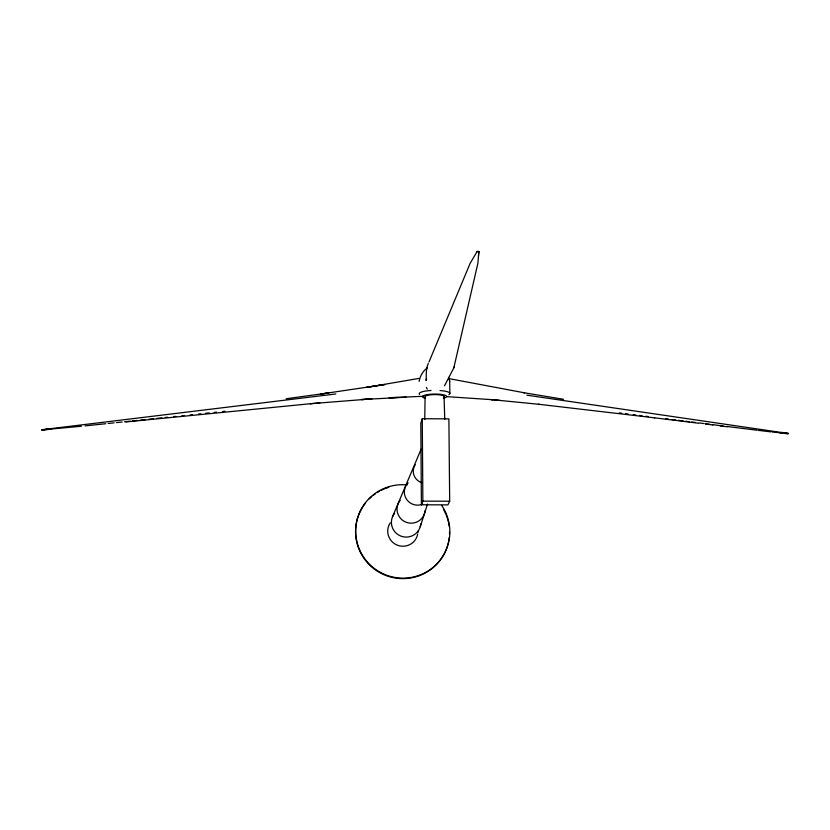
<?xml version="1.0" encoding="UTF-8"?>
<svg xmlns="http://www.w3.org/2000/svg" width="830" height="830" viewBox="0 0 830 830"><rect width="100%" height="100%" fill="white"/><g stroke="black" fill="none" stroke-linecap="round" stroke-linejoin="round"><path stroke-width="1.25" d="M424.763 419.565L425.085 396.719M428.996 361.984L470.143 263.307L477.198 251.386A4.928 4.741 18.5 0 1 478.215 251.376L478.879 251.573L477.862 263.38L453.823 367.887L444.538 385.743M478.495 255.64L478.879 251.573M426.163 380.441L426.495 378.688L426.319 380.389C426.205 374.745 425.925 368.696 428.301 363.436M453.823 367.887L454.072 366.912M419.119 381.395C420.063 375.938 423.072 370.854 427.575 367.607M422.263 418.725L420.81 423.279L421.401 504.796L447.92 504.868L449.684 501.216L448.885 418.87L422.263 418.725L422.864 501.144L421.401 504.796M427.533 504.049L420.239 526.728M421.152 449.134L392.486 516.851M476.752 251.511L477.395 251.749A4.928 4.731 18.3 0 0 478.402 251.749L478.858 251.615M375.212 386.012L366.487 387.413L418.787 378.439M376.177 385.857L384.995 384.508L320.39 394.105M321.252 393.991L328.95 392.901L286.163 398.753M49.261 428.809L41.697 429.961A3.424 2.065 83 0 0 42.133 430.096L50.952 429.183M335.818 393.98L41.791 429.733A3.424 2.065 83.1 0 1 42.216 429.867L81.433 426.247M114.104 422.854L108.211 423.466M116.397 422.615L122.155 422.014M124.469 421.775L130.248 421.163M132.561 420.924L137.209 420.437M140.695 420.073L145.354 419.586M148.861 419.223L153.529 418.725M157.046 418.362L161.746 417.874M165.274 417.5L167.629 417.251M173.532 416.639L175.887 416.39M181.822 415.768L184.187 415.519M190.143 414.896L192.519 414.647M198.495 414.025L200.881 413.776M205.684 413.278L209.285 412.894M214.099 412.396L216.506 412.137M222.544 411.504L224.972 411.255M85.065 425.873L105.763 423.725M125.953 421.941L311.198 403.65M319.809 402.934L310.368 403.722L371.913 398.857L361.434 399.562L406.005 397.186M423.03 396.315L389.042 397.715L398.006 397.466M422.864 501.144L449.684 501.216M539.438 404.335L492.283 399.697L447.163 396.667M499.65 400.351L491.038 399.583L492.283 399.697M538.39 404.231L654.756 417.843M779.878 432.928L787.712 433.82A3.33 2.314 -81.7 0 0 788.189 433.717L788.272 433.447A3.341 2.324 -81.9 0 0 787.784 433.551L772.211 432.015M770.925 431.87L758.288 430.365M654.196 417.781L698.455 423.207M705.708 424.099L712.918 424.991M720.098 425.883L727.236 426.755M619.211 412.884L621.774 413.205M625.613 413.682L628.154 414.004M633.249 414.647L635.78 414.969M639.577 415.446L642.098 415.768M645.885 416.245L648.396 416.556M665.888 418.766L668.378 419.077M672.092 419.544L675.796 420.011M678.266 420.322L683.183 420.945M685.632 421.246L689.305 421.713M691.753 422.024L695.405 422.48M699.057 422.937L703.913 423.549M705.127 423.705L709.951 424.317M712.368 424.618L723.158 425.977M726.738 426.433L757.043 430.21M526.853 395.173L788.5 433.509L781.767 432.389M563.477 399.282L523.574 392.673M449.082 378.636L524.674 392.86M449.673 380.949L449.891 393.399M448.532 377.443L449.777 381.281M444.05 396.45L444.756 419.285M427.284 389.094A9.4 9.171 18.1 0 1 426.402 387.496M425.448 398.307A12.128 2.521 -0.5 0 1 426.288 394.8A12.128 2.521 -0.5 0 1 443.189 394.727A12.128 2.521 -0.5 0 1 443.355 398.234M440.035 390.546A15.365 3.216 -0.5 0 1 448.854 394.644M419.596 394.458A15.365 3.216 -0.5 0 1 431.081 390.494M425.323 397.103A9.483 1.971 -0.5 0 1 434.754 394.603A9.483 1.971 -0.5 0 1 443.708 397.031M421.889 482.718A12.066 11.869 20.6 0 1 415.239 464.696M422.626 504.173A13.176 12.99 20.7 0 1 408.142 482.904M425.095 510.637A14.089 13.913 20.7 0 1 405.777 522.112A14.089 13.913 20.7 0 1 400.164 500.376M420.789 523.927A14.753 14.577 20.8 0 1 400.558 535.962A14.753 14.577 20.8 0 1 394.696 513.189M417.687 534.167A15.137 14.982 20.8 0 1 397.124 545.092A15.137 14.982 20.8 0 1 390.235 522.869M417.957 531.241A15.137 14.982 20.8 0 1 417.895 532.715M441.705 505.429A47.144 46.646 20.8 0 1 419.658 575.138A47.144 46.646 20.8 0 1 356.122 537.446A47.144 46.646 20.8 0 1 407.188 484.948M447.64 545.424A47.051 46.553 20.8 0 1 381.136 573.374A47.051 46.553 20.8 0 1 365.47 503.125M369.277 498.872A47.051 46.553 20.8 0 1 371.799 496.558M373.583 495.126A47.051 46.553 20.8 0 1 375.43 493.777M377.339 492.512A47.051 46.553 20.8 0 1 379.31 491.35M381.333 490.291A47.051 46.553 20.8 0 1 384.466 488.88M385.525 488.455A47.051 46.553 20.8 0 1 388.782 487.366M443.791 509.994A47.051 46.553 20.8 0 1 445.793 514.112M446.229 515.171A47.051 46.553 20.8 0 1 447.38 518.408M447.712 519.497A47.051 46.553 20.8 0 1 448.293 521.717M448.542 522.827A47.051 46.553 20.8 0 1 449.123 526.21M449.528 531.905A47.051 46.553 20.8 0 1 449.497 534.188M449.227 537.601A47.051 46.553 20.8 0 1 448.719 540.994M448.49 542.104A47.051 46.553 20.8 0 1 447.951 544.335"/></g></svg>
